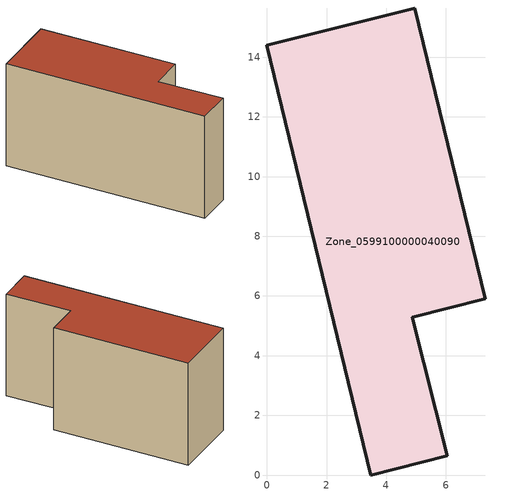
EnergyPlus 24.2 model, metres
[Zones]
Zone_0599100000040090
 floor ground (C_G): 4.95,15.65 7.32,5.9 4.87,5.29 6.05,0.64 3.48,0 0,14.41 z0
 wall outside (C_F): 3.48,0 6.05,0.64 4.87,5.29 7.32,5.9 4.95,15.65 0,14.41 3.48,0 z0:7.83
 roof outside (C_R): 7.32,5.9 4.95,15.65 0,14.41 3.48,0 6.05,0.64 4.87,5.29 z7.83
[BUILDING]
Pand.0599100000040090: North Axis=0; Terrain=City; Loads Convergence Tolerance Value=0.04; Temperature Convergence Tolerance Value=0.4; Solar Distribution=FullExterior; Maximum Number of Warmup Days=25; Minimum Number of Warmup Days=1
[Site:Location]
Rotterdam.The.Hague.AP_ZH_NLD Design_Conditions: Latitude=51.96; Longitude=4.45; Time Zone=1; Elevation=-4.5
[SITE:GROUNDTEMPERATURE:BUILDINGSURFACE]
18, 18, 18, 18, 18, 18, 18, 18, 18, 18, 18, 18
[MATERIAL] Thermal Absorptance=0.9; Solar Absorptance=0.7; Visible Absorptance=0.7
Name | Roughness | Thickness | Conductivity | Density | Specific Heat
G.TI.1975-1991 | MediumSmooth | 0.15 | 0.288461 | 540 | 1210
F.TI.1975-1991 | Rough | 0.3 | 0.230769 | 1920 | 840
R.TI.1975-1991 | MediumRough | 0.2 | 0.153846 | 1500 | 1000
[CONSTRUCTION]
C_G: G.TI.1975-1991
C_F: F.TI.1975-1991
C_R: R.TI.1975-1991
[ZONE]
Zone_0599100000040090: Type=1; Multiplier=1; Ceiling Height=Autocalculate; Volume=Autocalculate; Floor Area=autocalculate; Part of Total Floor Area=Yes
[ZONEINFILTRATION:DESIGNFLOWRATE]
Infil_Zone_0599100000040090: Zone or ZoneList or Space or SpaceList=Zone_0599100000040090; Schedule=AlwaysOn; Design Flow Rate Calculation Method=Flow/Area; Flow Rate per Floor Area=0.003; Constant Term Coefficient=1; Temperature Term Coefficient=0; Velocity Term Coefficient=0; Velocity Squared Term Coefficient=0
[HVACTEMPLATE:ZONE:IDEALLOADSAIRSYSTEM]
Zone_0599100000040090: Maximum Heating Supply Air Temperature=50; Minimum Cooling Supply Air Temperature=13; Maximum Heating Supply Air Humidity Ratio=0.0156; Minimum Cooling Supply Air Humidity Ratio=0.0077; Heating Limit=NoLimit; Cooling Limit=NoLimit; Dehumidification Control Type=ConstantSensibleHeatRatio; Cooling Sensible Heat Ratio=0.7; Dehumidification Setpoint=60; Humidification Control Type=None; Humidification Setpoint=30; Outdoor Air Method=None; Outdoor Air Flow Rate per Person=0.00944; Outdoor Air Flow Rate per Zone Floor Area=0; Outdoor Air Flow Rate per Zone=0; Demand Controlled Ventilation Type=None; Outdoor Air Economizer Type=NoEconomizer; Heat Recovery Type=None; Sensible Heat Recovery Effectiveness=0.7; Latent Heat Recovery Effectiveness=0.65
[ZONECONTROL:THERMOSTAT]
ThermostatControl_Zone_0599100000040090: Zone or ZoneList=Zone_0599100000040090; Control Type Schedule=DualSetpointControlType; Control 1=Thermostat_Zone_0599100000040090; Temperature Difference Between Cutout And Setpoint=0
[THERMOSTATSETPOINT:DUALSETPOINT]
Thermostat_Zone_0599100000040090: Heating Setpoint Temperature Schedule=HeatingSetpoint_Zone_0599100000040090; Cooling Setpoint Temperature Schedule=CoolingSetpoint_Zone_0599100000040090
[SCHEDULE:COMPACT]
HeatingSetpoint_Zone_0599100000040090: Through: 12/31, For: AllDays, Until: 24:00, 21
CoolingSetpoint_Zone_0599100000040090: Through: 12/31, For: AllDays, Until: 24:00, 24
DualSetpointControlType: Through: 12/31, For: AllDays, Until: 24:00, 4
AlwaysOn: Through: 12/31, For: AllDays, Until: 24:00, 1
